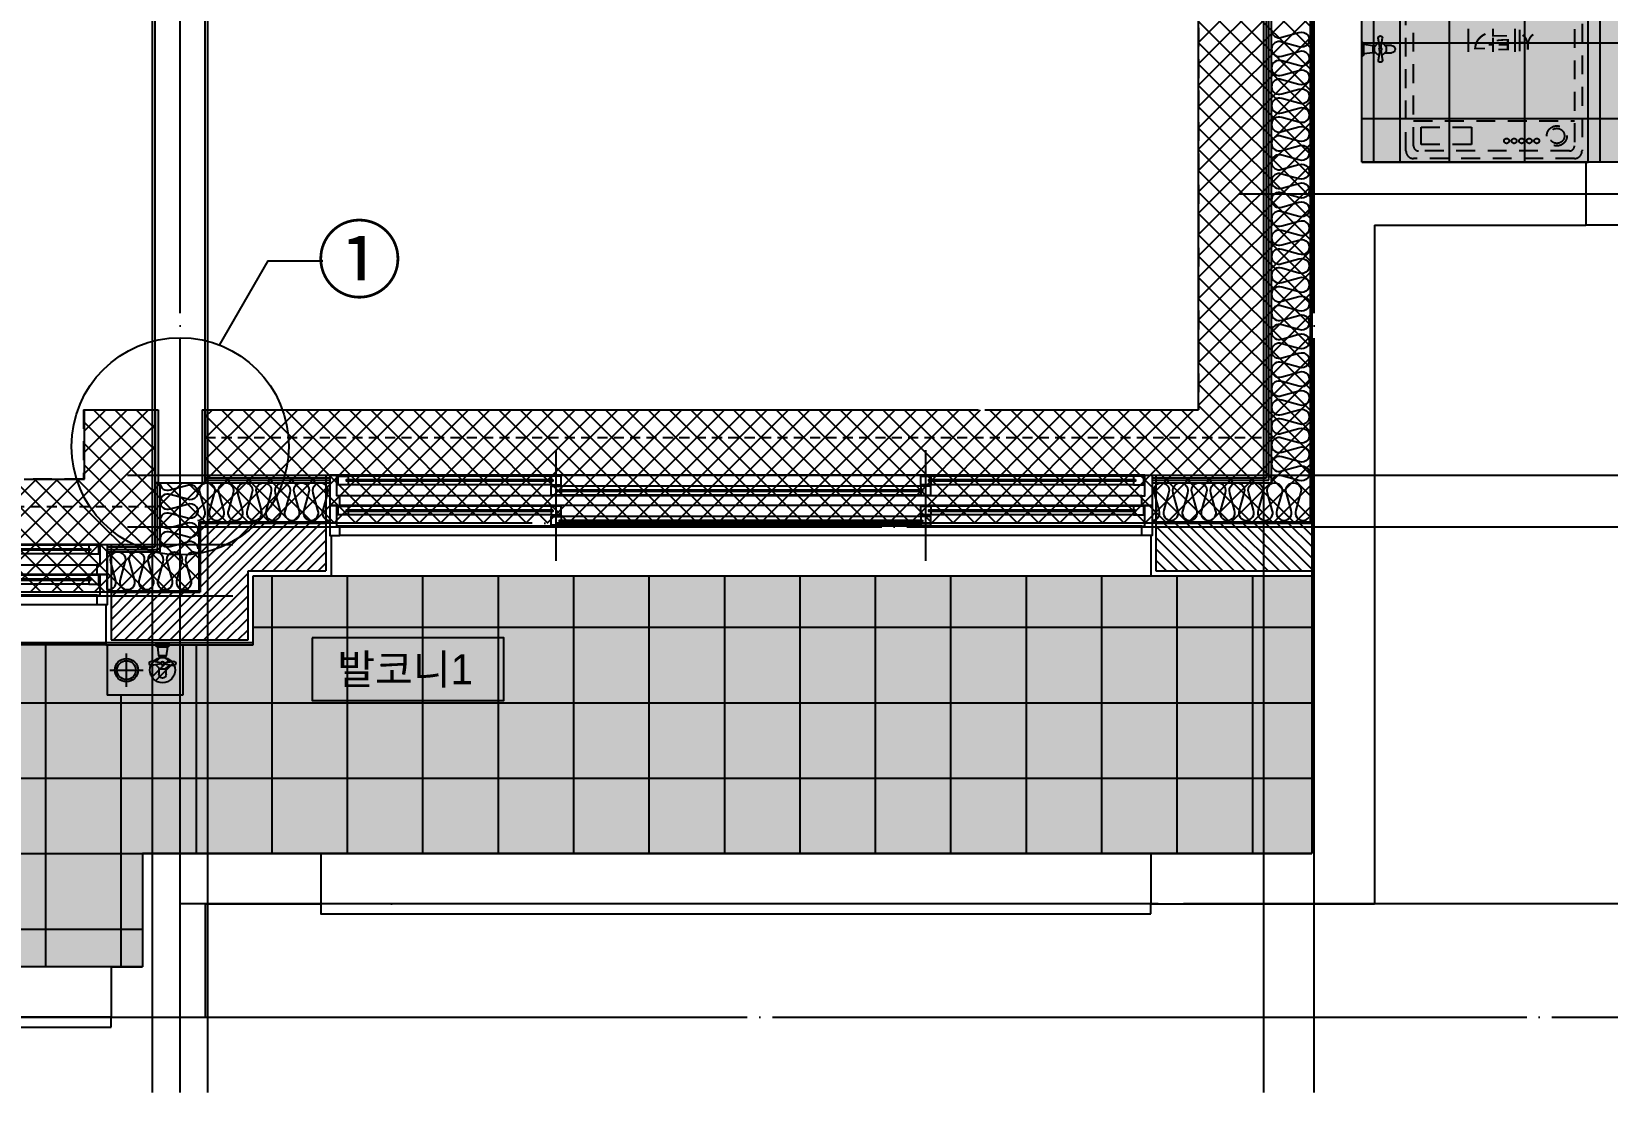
# Model space of a CAD drawing. Header units: millimetres. Extents: x -24416 to 92204, y -190080 to 23760.
# Drawn here: x 10166 to 16434, y -19832 to -15612 of the extents above; entities that cross this region are included whole.
import ezdxf
from ezdxf.enums import TextEntityAlignment as Align

# ---------------------------------------------------------------- set-up
doc = ezdxf.new("R2010")
doc.units = ezdxf.units.MM
doc.header["$LTSCALE"] = 50
for name, pattern in [('AUDIT_D_220706163347-0', [0]), ('CEN', [62, 60, -1, 0, -1]), ('H', [1.3, 0.8, -0.5]), ('HID', [2.5, 1.5, -1])]:
    doc.linetypes.add(name, pattern=pattern)
doc.layers.get('defpoints').update_dxf_attribs({"color": 139})
for name, color, linetype in [('A_HAT', 8, 'Continuous'), ('AA-단열-바닥-욕실', 30, 'Continuous'), ('ARDM', 7, 'Continuous'), ('CEN_CON', 1, 'CEN'), ('CEN_WALL', 12, 'CEN'), ('CONC', 2, 'Continuous'), ('dan1', 7, 'HID'), ('ELE3_CON', 7, 'Continuous'), ('ELE4', 4, 'Continuous'), ('ETC', 6, 'Continuous'), ('FIN', 6, 'Continuous'), ('FUR_가전', 8, 'HID'), ('HAT', 9, 'Continuous'), ('INS', 252, 'Continuous'), ('TEXT', 3, 'Continuous'), ('WAL', 3, 'Continuous'), ('WAL_DRY', 7, 'Continuous'), ('WIN', 4, 'Continuous'), ('X - 단위세대$0$ETC', 6, 'Continuous'), ('바닥타일', 8, 'Continuous'), ('수전', 4, 'Continuous'), ('실명', 3, 'AUDIT_D_220706163347-0'), ('실명박스', 7, 'AUDIT_D_220706163347-0'), ('커튼박스', 6, 'Continuous')]:
    doc.layers.add(name, color=color, linetype=linetype)
for name, color, linetype, plot in [('AA-CEN', 1, 'CEN', False), ('Defpoint', 135, 'Continuous', False), ('MC', 135, 'Continuous', False)]:
    doc.layers.add(name, color=color, linetype=linetype, plot=plot)
doc.styles.add('HAUD01', font='Dotum.ttf')
doc.styles.add('돋움', font='Dotum.ttf')
doc.styles.add('맑은 고딕', font='malgun.ttf')

# ---------------------------------------------------------------- blocks, each defined once
blk = doc.blocks.new('수전')
at = {"layer": '수전'}
for p, q in [((0, 0), (58.5, 0, 0)), ((19.7, -49.8), (6.1, -63.4)), ((29.2, -7), (9.3, -7)), ((9.9, -7), (14.9, -42.9)), ((14.9, -42.9), (29.2, -42.9)), ((38.8, -49.8), (19.7, -49.8)), ((49.2, -7), (29.2, -7)), ((29.2, -42.9), (43.6, -42.9)), ((52.3, -63.4), (38.8, -49.8)), ((43.6, -42.9), (48.6, -7)), ((23.4, -71.3), (-14.8, -64.6)), ((23.4, -74.6), (-14.8, -81.3)), ((6.1, -63.4), (6.1, -68.2)), ((6.1, -77.6), (6.1, -82.5)), ((6.1, -82.5), (19.7, -96)), ((14.5, -117.3), (14.5, -90.9)), ((19.7, -96), (38.8, -96)), ((35.1, -71.3), (73.3, -64.6)), ((35.1, -74.6), (73.3, -81.3)), ((38.8, -96), (52.3, -82.5)), ((44, -90.9), (44, -117.3)), ((52.3, -68.2), (52.3, -63.4)), ((52.3, -82.5), (52.3, -77.6))]:
    blk.add_line(p, q, dxfattribs=at)
blk.add_circle((29.2, -72.9), 5.91, dxfattribs=at)
for centre, radius, start, end in [((11.8, 6), 13.2, 207.18523, 259.41198), ((46.7, 6), 13.2, 280.58802, 332.81477), ((-12.4, -49.9), 28.1, 351.51099, 14.30798), ((70.8, -49.9), 28.1, 165.69202, 188.48901), ((-14.8, -72.9), 8.37, 90, 270), ((29.2, -117.3), 14.7, 180, 0), ((73.3, -72.9), 8.37, 270, 90)]:
    blk.add_arc(centre, radius, start, end, dxfattribs=at)
blk = doc.blocks.new('X - 단위세대$0$200207-발코니배수구')
at = {"layer": 'X - 단위세대$0$ETC', "color": 4}
for p, q in [((0, 0), (0, 200)), ((0, 200), (300, 200)), ((300, 0), (300, 200)), ((300, 0), (0, 0))]:
    blk.add_line(p, q, dxfattribs=at)
at = {"layer": 'X - 단위세대$0$ETC', "color": 8}
for p, q in [((38.1, 72.7), (107.3, 141.9)), ((52.7, 58.1), (121.9, 127.3))]:
    blk.add_line(p, q, dxfattribs=at)
at = {"layer": 'X - 단위세대$0$ETC', "color": 1}
for p, q in [((223.7, 166.3), (223.7, 33.7)), ((290, 100), (157.4, 100))]:
    blk.add_line(p, q, dxfattribs=at)
at = {"layer": 'X - 단위세대$0$ETC', "color": 4}
for centre, radius in [((80, 100), 50), ((223.7, 100), 46.3)]:
    blk.add_circle(centre, radius, dxfattribs=at)
at = {"layer": 'X - 단위세대$0$ETC', "color": 8}
blk.add_circle((223.7, 100), 37.5, dxfattribs=at)
blk = doc.blocks.new('WIN_이중창_1500')
at = {"layer": 'Defpoint'}
for p, q in [((-15, 240), (-15, 0)), ((1485, 240), (1485, 0))]:
    blk.add_line(p, q, dxfattribs=at)
at = {"layer": 'WIN'}
blk.add_line((735, -100), (735, 340), dxfattribs=at)
at = {"layer": 'WIN', "color": 8}
for p, q in [((1442, 240), (28, 240)), ((715, 196), (73, 196)), ((1397, 237), (755, 237)), ((1397, 202), (755, 202)), ((1430, 158), (40, 158)), ((715, 161), (73, 161)), ((1430, 120), (40, 120)), ((715, 76), (73, 76)), ((1397, 117), (755, 117)), ((1397, 82), (755, 82)), ((1430, 38), (40, 38)), ((1430, 0), (40, 0)), ((715, 41), (73, 41))]:
    blk.add_line(p, q, dxfattribs=at)
at = {"layer": 'WIN'}
for points in [[(40, 158), (28, 158), (28, 240), (0, 240), (0, 120), (40, 120), (40, 158)], [(73, 175.5), (73, 161), (33, 161), (33, 196), (73, 196), (73, 181.5)], [(755, 216.5), (755, 202), (715, 202), (715, 237), (755, 237), (755, 222.5)], [(715, 175.5), (715, 161), (755, 161), (755, 196), (715, 196), (715, 181.5)], [(1404, 222.5), (1404, 216.5), (748, 216.5), (748, 222.5), (1404, 222.5)], [(1397, 216.5), (1397, 202), (1437, 202), (1437, 237), (1397, 237), (1397, 222.5)], [(1430, 158), (1442, 158), (1442, 240), (1470, 240), (1470, 120), (1430, 120), (1430, 158)], [(722, 181.5), (722, 175.5), (66, 175.5), (66, 181.5), (722, 181.5)], [(40, 38), (28, 38), (28, 120), (0, 120), (0, 0), (40, 0), (40, 38)], [(73, 55.5), (73, 41), (33, 41), (33, 76), (73, 76), (73, 61.5)], [(755, 96.5), (755, 82), (715, 82), (715, 117), (755, 117), (755, 102.5)], [(715, 55.5), (715, 41), (755, 41), (755, 76), (715, 76), (715, 61.5)], [(1404, 102.5), (1404, 96.5), (748, 96.5), (748, 102.5), (1404, 102.5)], [(1397, 96.5), (1397, 82), (1437, 82), (1437, 117), (1397, 117), (1397, 102.5)], [(1430, 38), (1442, 38), (1442, 120), (1470, 120), (1470, 0), (1430, 0), (1430, 38)], [(722, 61.5), (722, 55.5), (66, 55.5), (66, 61.5), (722, 61.5)]]:
    blk.add_lwpolyline(points, dxfattribs=at)
blk = doc.blocks.new('WIN_이중창_3300-2')
at = {"layer": 'Defpoint'}
for p, q in [((-15, 240), (-15, 0)), ((3285, 240), (3285, 0))]:
    blk.add_line(p, q, dxfattribs=at)
at = {"layer": 'WIN'}
for p, q in [((900, -100), (900, 340)), ((2370, -100), (2370, 340))]:
    blk.add_line(p, q, dxfattribs=at)
at = {"layer": 'WIN', "color": 8}
for p, q in [((3242, 240), (28, 240)), ((880, 237), (73, 237)), ((880, 202), (73, 202)), ((2350, 196), (920, 196)), ((3197, 237), (2390, 237)), ((3197, 202), (2390, 202)), ((3230, 158), (40, 158)), ((2350, 161), (920, 161)), ((3230, 120), (40, 120)), ((880, 117), (73, 117)), ((880, 82), (73, 82)), ((2350, 76), (920, 76)), ((3197, 117), (2390, 117)), ((3197, 82), (2390, 82)), ((3230, 38), (40, 38)), ((3230, 0), (40, 0)), ((2350, 41), (920, 41))]:
    blk.add_line(p, q, dxfattribs=at)
at = {"layer": 'WIN'}
for points in [[(40, 158), (28, 158), (28, 240), (0, 240), (0, 120), (40, 120), (40, 158)], [(73, 216.5), (73, 202), (33, 202), (33, 237), (73, 237), (73, 222.5)], [(887, 222.5), (887, 216.5), (66, 216.5), (66, 222.5), (887, 222.5)], [(880, 216.5), (880, 202), (920, 202), (920, 237), (880, 237), (880, 222.5)], [(920, 175.5), (920, 161), (880, 161), (880, 196), (920, 196), (920, 181.5)], [(2390, 216.5), (2390, 202), (2350, 202), (2350, 237), (2390, 237), (2390, 222.5)], [(2350, 175.5), (2350, 161), (2390, 161), (2390, 196), (2350, 196), (2350, 181.5)], [(3204, 222.5), (3204, 216.5), (2383, 216.5), (2383, 222.5), (3204, 222.5)], [(3197, 216.5), (3197, 202), (3237, 202), (3237, 237), (3197, 237), (3197, 222.5)], [(3230, 158), (3242, 158), (3242, 240), (3270, 240), (3270, 120), (3230, 120), (3230, 158)], [(2357, 181.5), (2357, 175.5), (913, 175.5), (913, 181.5), (2357, 181.5)], [(40, 38), (28, 38), (28, 120), (0, 120), (0, 0), (40, 0), (40, 38)], [(73, 96.5), (73, 82), (33, 82), (33, 117), (73, 117), (73, 102.5)], [(887, 102.5), (887, 96.5), (66, 96.5), (66, 102.5), (887, 102.5)], [(880, 96.5), (880, 82), (920, 82), (920, 117), (880, 117), (880, 102.5)], [(920, 55.5), (920, 41), (880, 41), (880, 76), (920, 76), (920, 61.5)], [(2390, 96.5), (2390, 82), (2350, 82), (2350, 117), (2390, 117), (2390, 102.5)], [(2350, 55.5), (2350, 41), (2390, 41), (2390, 76), (2350, 76), (2350, 61.5)], [(3204, 102.5), (3204, 96.5), (2383, 96.5), (2383, 102.5), (3204, 102.5)], [(3197, 96.5), (3197, 82), (3237, 82), (3237, 117), (3197, 117), (3197, 102.5)], [(3230, 38), (3242, 38), (3242, 120), (3270, 120), (3270, 0), (3230, 0), (3230, 38)], [(2357, 61.5), (2357, 55.5), (913, 55.5), (913, 61.5), (2357, 61.5)]]:
    blk.add_lwpolyline(points, dxfattribs=at)
blk = doc.blocks.new('세탁기-850')
at = {"layer": 'defpoints'}
blk.add_lwpolyline([(0, 0), (-750, 0), (-750, -850), (0, -850)], close=True, dxfattribs=at)
at = {"layer": 'FUR_가전'}
blk.add_line((-55, -165), (-695, -165), dxfattribs=at)
for points in [[(-695, -830, -0.414214), (-725, -800), (-725, -45, -0.414214), (-695, -15), (-55, -15, -0.414214), (-25, -45), (-25, -800, -0.414214), (-55, -830)], [(-695, -780), (-695, -65, -0.414214), (-675, -45), (-75, -45, -0.414214), (-55, -65), (-55, -780, -0.414214), (-75, -800), (-675, -800, -0.414214)]]:
    blk.add_lwpolyline(points, format="xyb", close=True, dxfattribs=at)
blk.add_lwpolyline([(-85, -140), (-285, -140), (-285, -70), (-85, -70)], close=True, dxfattribs=at)
for centre, radius in [((-625.1, -105), 40), ((-625.1, -105), 30), ((-545.1, -85), 10), ((-515.1, -85), 10), ((-485.1, -85), 10), ((-455.1, -85), 10), ((-425.1, -85), 10)]:
    blk.add_circle(centre, radius, dxfattribs=at)
at = {"layer": 'FUR_가전', "style": '맑은 고딕'}
blk.add_text('세탁기', height=75, rotation=0, dxfattribs=at).set_placement((-537.9, -523.5))
blk = doc.blocks.new('U-76B(기본)', base_point=(218292.1, 9215.4))
at = {"layer": 'A_HAT'}
h = blk.add_hatch(dxfattribs=at)
h.set_pattern_fill('ANSI31', color=256, scale=10, style=0)
h.set_pattern_definition([(315, (218942.118, 17495.394), (22.45064, 22.45064), [])])
h.paths.add_polyline_path([(205877.1, 15825.4), (205602.1, 15825.4), (205602.1, 16180.4), (205412.1, 16180.4), (205412.1, 15635.4), (205687.1, 15635.4), (205687.1, 15325.4), (205877.1, 15325.4)])
h = blk.add_hatch(dxfattribs=at)
h.set_pattern_fill('ANSI31', color=256, scale=10, style=0)
h.set_pattern_definition([(45, (450, -20), (-22.4506403, 22.4506403), [])])
h.paths.add_polyline_path([(205687.1, 11405.4), (205877.1, 11405.4), (205877.1, 12025.4), (205687.1, 12025.4)])
at = {"layer": '바닥타일'}
h = blk.add_hatch(dxfattribs=at)
h.set_pattern_fill('_USER', color=256, scale=300, double=1, pattern_type=0)
h.set_pattern_definition([(360, (435017.9, 399877.27), (7e-14, 300), []), (90, (435017.9, 399877.27), (-300, 9e-14), [])])
edge = h.paths.add_edge_path()
edge.add_line((205192.1, 16195.4), (205392.1, 16195.4))
edge.add_line((205392.1, 16195.4), (205392.1, 17675.4))
edge.add_line((205392.1, 17675.4), (205362.1, 17675.4))
edge.add_line((205362.1, 17675.4), (205362.1, 16990.4))
edge.add_line((205362.1, 16990.4), (205332.1, 16990.4))
edge.add_line((205332.1, 16990.4), (205332.1, 16991))
edge.add_arc((205362.1, 17680.4), 690, 180, 267.50809, ccw=False)
edge.add_line((204672.1, 17680.4), (204112.1, 17680.4))
edge.add_line((204112.1, 17680.4), (204112.1, 16055.4))
edge.add_line((204112.1, 16055.4), (204562.1, 16055.4))
edge.add_line((204562.1, 16055.4), (204562.1, 11405.4))
edge.add_line((204562.1, 11405.4), (205667.1, 11405.4))
edge.add_line((205667.1, 11405.4), (205667.1, 15615.4))
edge.add_line((205667.1, 15615.4), (205392.1, 15615.4))
edge.add_line((205392.1, 15615.4), (205392.1, 15895.4))
edge.add_line((205392.1, 15895.4), (205192.1, 15895.4))
edge.add_line((205192.1, 15895.4), (205192.1, 16195.4))
h = blk.add_hatch(dxfattribs=at)
h.set_pattern_fill('_USER', color=256, scale=300, double=1, pattern_type=0)
h.set_pattern_definition([(270, (218942.12, 17495.4), (300, -6e-14), []), (360, (218942.12, 17495.4), (0, 300), [])])
h.paths.add_polyline_path([(207312.1, 9415.4), (207312.1, 11205.4), (210382.1, 11205.4), (210382.1, 12175.4), (218942.1, 12175.4), (218942.1, 11250.4), (212802.1, 11250.4), (212802.1, 9415.4), (210192.1, 9415.4), (210192.1, 10285.4), (208862.1, 10285.4), (208862.1, 9415.4)])
at = {"layer": 'CEN_CON'}
for p, q in [((203912.1, 19750.4), (203912.1, 8915.4)), ((203612.1, 15905.4), (211967.1, 15905.4)), ((204362.1, 8915.4), (204362.1, 15905.4)), ((207187.1, 11695.4), (207187.1, 8915.4)), ((203612.1, 11395.4), (210452.1, 11395.4))]:
    blk.add_line(p, q, dxfattribs=at)
at = {"layer": 'CEN_WALL'}
for p, q in [((205587.1, 17840.4), (205587.1, 15695.4)), ((205862.1, 16115.4), (205862.1, 8915.4))]:
    blk.add_line(p, q, dxfattribs=at)
at = {"layer": 'CONC'}
for p, q in [((203912.1, 16180.4), (203912.1, 15805.4)), ((204112.1, 16180.4), (203912.1, 16180.4)), ((204112.1, 16180.4), (204112.1, 16055.4)), ((204562.1, 16055.4), (204112.1, 16055.4)), ((204562.1, 16055.4), (204562.1, 15345.4)), ((206327.1, 15992.4), (206037.1, 15992.4)), ((206037.1, 15992.4), (206037.1, 15818.4)), ((206327.1, 16005.4), (208152.1, 16005.4)), ((206327.1, 16005.4), (206327.1, 15992.4)), ((204362.1, 15805.4), (203912.1, 15805.4)), ((204362.1, 15805.4), (204362.1, 15345.4)), ((206327.1, 15818.4), (206037.1, 15818.4)), ((206327.1, 15818.4), (206327.1, 15805.4)), ((206327.1, 15805.4), (208152.1, 15805.4)), ((204562.1, 15345.4), (204362.1, 15345.4)), ((204362.1, 12045.4), (204362.1, 11155.4)), ((204562.1, 12045.4), (204362.1, 12045.4)), ((204562.1, 12045.4), (204562.1, 11405.4)), ((210172.1, 11405.4), (204562.1, 11405.4)), ((207312.1, 11205.4), (207312.1, 10315.4)), ((207312.1, 11205.4), (210172.1, 11205.4)), ((207062.1, 11155.4), (204362.1, 11155.4)), ((207062.1, 11155.4), (207062.1, 10315.4)), ((207312.1, 10315.4), (207062.1, 10315.4))]:
    blk.add_line(p, q, dxfattribs=at)
at = {"layer": 'dan1'}
for p, q in [((206327.1, 16290.4), (206327.1, 16005.4)), ((206327.1, 15805.4), (206327.1, 11855.4)), ((209722.1, 11855.4), (206327.1, 11855.4))]:
    blk.add_line(p, q, dxfattribs=at)
blk.add_lwpolyline([(206327.1, 16290.4), (206052.1, 16290.4), (206052.1, 19625.4)], dxfattribs=at)
at = {"layer": 'ELE3_CON'}
for p, q in [((204112.1, 16180.4), (204112.1, 17680.4)), ((204562.1, 12045.4), (204562.1, 15345.4)), ((207062.1, 9415.4), (207062.1, 10315.4)), ((207312.1, 9415.4), (207312.1, 10315.4))]:
    blk.add_line(p, q, dxfattribs=at)
at = {"layer": 'ELE4'}
for p, q in [((205392.1, 16200.4), (205392.1, 17680.4)), ((205667.1, 15305.4), (205667.1, 12045.4))]:
    blk.add_line(p, q, dxfattribs=at)
at = {"layer": 'FIN'}
for p, q in [((205392.1, 16200.4), (205392.1, 15615.4)), ((205552.1, 16200.4), (205392.1, 16200.4)), ((205392.1, 15615.4), (205667.1, 15615.4)), ((205667.1, 15615.4), (205667.1, 15305.4)), ((205827.1, 15305.4), (205667.1, 15305.4)), ((205667.1, 12045.4), (205667.1, 11405.4)), ((205827.1, 12045.4), (205667.1, 12045.4))]:
    blk.add_line(p, q, dxfattribs=at)
at = {"layer": 'INS'}
for p, q in [((205607.1, 16195.4), (205607.1, 15830.4)), ((205612.1, 16195.4), (205762.1, 16195.4)), ((205762.1, 16195.4), (205762.1, 15985.4)), ((205762.1, 15985.4), (206037.1, 15985.4)), ((206037.1, 15992.4), (206037.1, 16005.4)), ((206037.1, 16005.4), (206327.1, 16005.4)), ((205607.1, 15830.4), (205882.1, 15830.4)), ((205882.1, 15830.4), (205882.1, 15310.4)), ((206037.1, 15805.4), (206037.1, 15818.4)), ((206037.1, 15805.4), (206037.1, 15310.4)), ((206327.1, 15805.4), (206037.1, 15805.4)), ((205882.1, 12040.4), (205882.1, 11410.4)), ((206037.1, 12040.4), (206037.1, 11565.4)), ((206037.1, 11565.4), (210012.1, 11565.4)), ((205882.1, 11410.4), (210167.1, 11410.4))]:
    blk.add_line(p, q, dxfattribs=at)
for points in [[(205612.1, 16190.4, 0.524856), (205652.8, 16162.3), (205721.5, 16180.9, -1.449198), (205721.5, 16124.8), (205652.8, 16143.4, 0.524856), (205612.1, 16115.4, 0.524856), (205652.8, 16087.3), (205721.5, 16105.9, -1.449198), (205721.5, 16049.8), (205652.8, 16068.4, 0.524856), (205612.1, 16040.4, 0.524856), (205652.8, 16012.3), (205721.5, 16030.9, -1.449198), (205721.5, 15974.8), (205652.8, 15993.4, 0.524856), (205612.1, 15965.4, 0.524856), (205652.8, 15937.3), (205721.5, 15955.9, -1.449198), (205721.5, 15899.8), (205652.8, 15918.4, 0.524856), (205612.1, 15890.4, 0.524856), (205652.8, 15862.3), (205721.5, 15880.9, -0.976006), (205744.1, 15825.4, -0.976006)], [(206037.1, 15985.4, 0.524856), (206009.1, 15944.7), (206027.7, 15876, -1.449198), (205971.6, 15876), (205990.2, 15944.7, 0.524856), (205962.1, 15985.4, 0.524856), (205934.1, 15944.7), (205952.7, 15876, -1.449198), (205896.6, 15876), (205915.2, 15944.7, 0.524856), (205887.1, 15985.4, 0.524856), (205859.1, 15944.7), (205877.7, 15876, -1.449198), (205821.6, 15876), (205840.2, 15944.7, 0.524856), (205812.1, 15985.4, 0.524856), (205784.1, 15944.7), (205802.7, 15876, -0.524933), (205774.6, 15835.4, -0.524933)], [(205887.1, 15835.4, 0.524856), (205927.8, 15807.3), (205996.5, 15825.9, -1.449198), (205996.5, 15769.8), (205927.8, 15788.4, 0.524856), (205887.1, 15760.4, 0.524856), (205927.8, 15732.3), (205996.5, 15750.9, -1.449198), (205996.5, 15694.8), (205927.8, 15713.4, 0.524856), (205887.1, 15685.4, 0.524856), (205927.8, 15657.3), (205996.5, 15675.9, -1.449198), (205996.5, 15619.8), (205927.8, 15638.4, 0.524856), (205887.1, 15610.4, 0.524856), (205927.8, 15582.3), (205996.5, 15600.9, -1.449198), (205996.5, 15544.8), (205927.8, 15563.4, 0.524856), (205887.1, 15535.4, 0.524856), (205927.8, 15507.3), (205996.5, 15525.9, -1.449198), (205996.5, 15469.8), (205927.8, 15488.4, 0.524856), (205887.1, 15460.4, 0.524856), (205927.8, 15432.3), (205996.5, 15450.9, -1.449198), (205996.5, 15394.8), (205927.8, 15413.4, 0.524856), (205887.1, 15385.4, 0.524856), (205927.8, 15357.3), (205996.5, 15375.9, -1.449198), (205996.5, 15319.8), (205927.8, 15338.4, 0.524856), (205887.1, 15310.4)], [(205887.1, 12040.4, 0.524856), (205927.8, 12012.3), (205996.5, 12030.9, -1.449198), (205996.5, 11974.8), (205927.8, 11993.4, 0.524856), (205887.1, 11965.4, 0.524856), (205927.8, 11937.3), (205996.5, 11955.9, -1.449198), (205996.5, 11899.8), (205927.8, 11918.4, 0.524856), (205887.1, 11890.4, 0.524856), (205927.8, 11862.3), (205996.5, 11880.9, -1.449198), (205996.5, 11824.8), (205927.8, 11843.4, 0.524856), (205887.1, 11815.4, 0.524856), (205927.8, 11787.3), (205996.5, 11805.9, -1.449198), (205996.5, 11749.8), (205927.8, 11768.4, 0.524856), (205887.1, 11740.4, 0.524856), (205927.8, 11712.3), (205996.5, 11730.9, -1.449198), (205996.5, 11674.8), (205927.8, 11693.4, 0.524856), (205887.1, 11665.4, 0.524856), (205927.8, 11637.3), (205996.5, 11655.9, -1.449198), (205996.5, 11599.8), (205927.8, 11618.4, 0.524856), (205887.1, 11590.4, 0.524856), (205927.8, 11562.3), (205996.5, 11580.9, -1.449198), (205996.5, 11524.8), (205927.8, 11543.4, 0.524856), (205887.1, 11515.4, 0.524856), (205927.8, 11487.3), (205996.5, 11505.9, -1.449198), (205996.5, 11449.8), (205927.8, 11468.4, 0.524856), (205887.1, 11440.4, 0.251336), (205900.5, 11415.4, 0.251336)], [(207837.1, 11565.4, 0.524856), (207809.1, 11524.7), (207827.7, 11456, -1.449198), (207771.6, 11456), (207790.2, 11524.7, 0.524856), (207762.1, 11565.4, 0.524856), (207734.1, 11524.7), (207752.7, 11456, -1.449198), (207696.6, 11456), (207715.2, 11524.7, 0.524856), (207687.1, 11565.4, 0.524856), (207659.1, 11524.7), (207677.7, 11456, -1.449198), (207621.6, 11456), (207640.2, 11524.7, 0.524856), (207612.1, 11565.4, 0.524856), (207584.1, 11524.7), (207602.7, 11456, -1.449198), (207546.6, 11456), (207565.2, 11524.7, 0.524856), (207537.1, 11565.4, 0.524856), (207509.1, 11524.7), (207527.7, 11456, -1.449198), (207471.6, 11456), (207490.2, 11524.7, 0.524856), (207462.1, 11565.4, 0.524856), (207434.1, 11524.7), (207452.7, 11456, -1.449198), (207396.6, 11456), (207415.2, 11524.7, 0.524856), (207387.1, 11565.4, 0.524856), (207359.1, 11524.7), (207377.7, 11456, -1.449198), (207321.6, 11456), (207340.2, 11524.7, 0.524856), (207312.1, 11565.4, 0.524856), (207284.1, 11524.7), (207302.7, 11456, -1.449198), (207246.6, 11456), (207265.2, 11524.7, 0.524856), (207237.1, 11565.4, 0.524856), (207209.1, 11524.7), (207227.7, 11456, -1.449198), (207171.6, 11456), (207190.2, 11524.7, 0.524856), (207162.1, 11565.4, 0.524856), (207134.1, 11524.7), (207152.7, 11456, -1.449198), (207096.6, 11456), (207115.2, 11524.7, 0.524856), (207087.1, 11565.4, 0.524856), (207059.1, 11524.7), (207077.7, 11456, -1.449198), (207021.6, 11456), (207040.2, 11524.7, 0.524856), (207012.1, 11565.4, 0.524856), (206984.1, 11524.7), (207002.7, 11456, -1.449198), (206946.6, 11456), (206965.2, 11524.7, 0.524856), (206937.1, 11565.4, 0.524856), (206909.1, 11524.7), (206927.7, 11456, -1.449198), (206871.6, 11456), (206890.2, 11524.7, 0.524856), (206862.1, 11565.4, 0.524856), (206834.1, 11524.7), (206852.7, 11456, -1.449198), (206796.6, 11456), (206815.2, 11524.7, 0.524856), (206787.1, 11565.4, 0.524856), (206759.1, 11524.7), (206777.7, 11456, -1.449198), (206721.6, 11456), (206740.2, 11524.7, 0.524856), (206712.1, 11565.4, 0.524856), (206684.1, 11524.7), (206702.7, 11456, -1.449198), (206646.6, 11456), (206665.2, 11524.7, 0.524856), (206637.1, 11565.4, 0.524856), (206609.1, 11524.7), (206627.7, 11456, -1.449198), (206571.6, 11456), (206590.2, 11524.7, 0.524856), (206562.1, 11565.4, 0.524856), (206534.1, 11524.7), (206552.7, 11456, -1.449198), (206496.6, 11456), (206515.2, 11524.7, 0.524856), (206487.1, 11565.4, 0.524856), (206459.1, 11524.7), (206477.7, 11456, -1.449198), (206421.6, 11456), (206440.2, 11524.7, 0.524856), (206412.1, 11565.4, 0.524856), (206384.1, 11524.7), (206402.7, 11456, -1.449198), (206346.6, 11456), (206365.2, 11524.7, 0.524856), (206337.1, 11565.4, 0.524856), (206309.1, 11524.7), (206327.7, 11456, -1.449198), (206271.6, 11456), (206290.2, 11524.7, 0.524856), (206262.1, 11565.4, 0.524856), (206234.1, 11524.7), (206252.7, 11456, -1.449198), (206196.6, 11456), (206215.2, 11524.7, 0.524856), (206187.1, 11565.4, 0.524856), (206159.1, 11524.7), (206177.7, 11456, -1.449198), (206121.6, 11456), (206140.2, 11524.7, 0.524856), (206112.1, 11565.4, 0.524856), (206084.1, 11524.7), (206102.7, 11456, -1.449198), (206046.6, 11456), (206065.2, 11524.7, 0.524856), (206037.1, 11565.4)]]:
    blk.add_lwpolyline(points, format="xyb", dxfattribs=at)
at = {"layer": 'MC'}
for p, q in [((205792.1, 19750.4), (205792.1, 15695.4)), ((206067.1, 16115.4), (206067.1, 8915.4)), ((203612.1, 16015.4), (209342.1, 16015.4)), ((203612.1, 15795.4), (211967.1, 15795.4)), ((203612.1, 11595.4), (210442.1, 11595.4))]:
    blk.add_line(p, q, dxfattribs=at)
at = {"layer": 'WAL'}
for p, q in [((205412.1, 16180.4), (205412.1, 15635.4)), ((205602.1, 16180.4), (205412.1, 16180.4)), ((205602.1, 16180.4), (205602.1, 15825.4)), ((205602.1, 15825.4), (205877.1, 15825.4)), ((205877.1, 15825.4), (205877.1, 15325.4)), ((205412.1, 15635.4), (205687.1, 15635.4)), ((205687.1, 15635.4), (205687.1, 15325.4)), ((205877.1, 15325.4), (205687.1, 15325.4)), ((205687.1, 12025.4), (205687.1, 11405.4)), ((205877.1, 12025.4), (205687.1, 12025.4)), ((205877.1, 12025.4), (205877.1, 11405.4))]:
    blk.add_line(p, q, dxfattribs=at)
at = {"layer": 'WAL_DRY'}
for p, q in [((205772.1, 16195.4), (205772.1, 15995.4)), ((205782.1, 16195.4), (205782.1, 16005.4)), ((205772.1, 15995.4), (206037.1, 15995.4)), ((205782.1, 16005.4), (206037.1, 16005.4)), ((206047.1, 15805.4), (206047.1, 15310.4)), ((206057.1, 15805.4), (206057.1, 15310.4)), ((206047.1, 12040.4), (206047.1, 11575.4)), ((206057.1, 12040.4), (206057.1, 11585.4)), ((206047.1, 11575.4), (210002.1, 11575.4)), ((206057.1, 11585.4), (209992.1, 11585.4))]:
    blk.add_line(p, q, dxfattribs=at)
at = {"layer": 'X - 단위세대$0$ETC'}
for points in [[(203872.1, 16180.4), (203912.1, 16180.4), (203912.1, 17680.4), (203872.1, 17680.4), (203872.1, 16180.4)], [(204322.1, 12045.4), (204362.1, 12045.4), (204362.1, 15345.4), (204322.1, 15345.4), (204322.1, 12045.4)]]:
    blk.add_lwpolyline(points, dxfattribs=at)
at = {"layer": '커튼박스', "linetype": 'H'}
for p, q in [((205942.1, 16005.4), (205942.1, 17915.4)), ((206217.1, 15805.4), (206217.1, 11565.4))]:
    blk.add_line(p, q, dxfattribs=at)
at = {"ltscale": 100, "rotation": 90}
blk.add_blockref('X - 단위세대$0$200207-발코니배수구', (205392.1, 15895.4), dxfattribs=at)
at = {"layer": 'FUR_가전', "rotation": 90}
blk.add_blockref('세탁기-850', (207312.1, 11055.4), dxfattribs=at)
at = {"layer": 'WIN', "rotation": 270}
for name, p in [('WIN_이중창_1500', (205552.1, 17665.4)), ('WIN_이중창_3300-2', (205827.1, 15310.4))]:
    blk.add_blockref(name, p, dxfattribs=at)
at = {"layer": '수전', "xscale": -1, "rotation": 270}
blk.add_blockref('수전', (205392.1, 15946.2), dxfattribs=at)
at = {"layer": '수전', "xscale": -1.000000000000001}
blk.add_blockref('수전', (207791.4, 11205.4), dxfattribs=at)
blk = doc.blocks.new('A$C415C5DAF')
at = {"layer": '실명박스'}
blk.add_lwpolyline([(-1203, -36400.5), (-1203, -36650.5), (-441, -36650.5), (-441, -36400.5)], close=True, dxfattribs=at)
at = {"layer": '실명', "style": 'HAUD01'}
blk.add_text('발코니1', height=120, dxfattribs=at).set_placement((-833.8, -36524.6), align=Align.MIDDLE)
blk = doc.blocks.new('A$C1CAF0AFA')
at = {"layer": 'ETC'}
h = blk.add_hatch(dxfattribs=at)
h.set_pattern_fill('CROSS', color=256, scale=10, angle=45)
h.set_pattern_definition([(45, (126668.12, -23760), (7e-15, 89.80256), [31.75, -95.25]), (135, (126690.57, -23760), (-89.80256, 7e-15), [31.75, -95.25])])
h.paths.add_polyline_path([(8987.4, -43092.1), (8987.4, -41802.1), (11047.4, -41802.1), (11047.4, -41537.1), (15257.4, -41537.1), (15257.4, -42642.1), (10607.4, -42642.1), (10607.4, -43092.1)])
h.paths.add_polyline_path([(8857.4, -43092.1), (7207.4, -43092.1), (7207.4, -41802.1), (8857.4, -41802.1)])
h.paths.add_polyline_path([(14487.4, -28262.1), (15412.4, -28262.1), (15412.4, -34402.1), (17247.4, -34402.1), (17247.4, -37012.1), (16377.4, -37012.1), (16377.4, -38392.1), (17247.4, -38392.1), (17247.4, -39892.1), (15457.4, -39892.1), (15457.4, -36822.1), (14487.4, -36822.1)])
at = {"layer": 'HAT'}
h = blk.add_hatch(dxfattribs=at)
h.set_pattern_fill('_USER', color=5, scale=60, angle=45, double=1, pattern_type=0)
h.set_pattern_definition([(45, (0, -23760), (-42.4264, 42.4264), []), (135, (0, -23760), (-42.4264, -42.4264), [])])
h.paths.add_polyline_path([(13472.4, -28712.1), (13472.4, -28262.1), (14277.4, -28262.1), (14277.4, -37032.1), (15257.4, -37032.1), (15257.4, -41327.1), (10837.4, -41327.1), (10837.4, -41602.1), (7037.4, -41602.1), (7037.4, -41152.1), (10377.4, -41152.1), (10377.4, -40877.1), (10657.4, -40877.1), (10657.4, -41167.1), (10857.4, -41167.1), (10857.4, -40877.1), (14807.4, -40877.1), (14807.4, -37482.1), (13827.4, -37482.1), (13827.4, -34582.1), (14117.4, -34582.1), (14117.4, -34382.1), (13827.4, -34382.1), (13827.4, -28712.1)])
h.paths.add_polyline_path([(7037.4, -37067.1), (7487.4, -37067.1), (7487.4, -35917.1), (7347.4, -35917.1), (7347.4, -35752.1), (9867.4, -35752.1), (9867.4, -35427.1), (9544.9, -35427.1), (9544.9, -35227.1), (9867.4, -35227.1), (9867.4, -28262.1), (9417.4, -28262.1), (9417.4, -33477.1), (9267.4, -33477.1), (9267.4, -34877.1), (9417.4, -34877.1), (9417.4, -35302.1), (6897.4, -35302.1), (6897.4, -36367.1), (7024.4, -36367.1), (7024.4, -37067.1)])
at = {"layer": 'AA-CEN', "color": 4}
blk.add_lwpolyline([(13472.4, -28712.1), (13472.4, -28262.1), (14277.4, -28262.1), (14277.4, -37032.1), (15257.4, -37032.1), (15257.4, -41327.1), (10837.4, -41327.1), (10837.4, -41602.1), (7037.4, -41602.1), (7037.4, -41152.1), (10377.4, -41152.1), (10377.4, -40877.1), (10657.4, -40877.1), (10657.4, -41167.1), (10857.4, -41167.1), (10857.4, -40877.1), (14807.4, -40877.1), (14807.4, -37482.1), (13827.4, -37482.1), (13827.4, -34582.1), (14117.4, -34582.1), (14117.4, -34382.1), (13827.4, -34382.1), (13827.4, -28712.1)], close=True, dxfattribs=at)
at = {"layer": 'AA-CEN'}
blk.add_lwpolyline([(14487.4, -28262.1), (15412.4, -28262.1), (15412.4, -34402.1), (17247.4, -34402.1), (17247.4, -37012.1), (16377.4, -37012.1), (16377.4, -38392.1), (17247.4, -38392.1), (17247.4, -39892.1), (15457.4, -39892.1), (15457.4, -36822.1), (14487.4, -36822.1)], close=True, dxfattribs=at)
blk.add_lwpolyline([(8987.4, -43092.1), (8987.4, -41802.1), (11047.4, -41802.1), (11047.4, -41537.1), (15257.4, -41537.1), (15257.4, -42642.1), (10607.4, -42642.1), (10607.4, -43092.1), (8987.4, -43092.1)], dxfattribs=at)
blk = doc.blocks.new('A$C45F312F6')
at = {"layer": 'ARDM', "color": 3, "elevation": 0}
blk.add_lwpolyline([(10914, -40619.5), (11107.4, -40283.8), (11324.9, -40283.8)], dxfattribs=at)
at = {"layer": 'ARDM', "color": 3}
blk.add_circle((10757.4, -41022.1), 432, dxfattribs=at)
at = {"layer": 'TEXT', "style": '돋움'}
blk.add_text('①', height=250, dxfattribs=at).set_placement((11470, -40405), align=Align.CENTER)

msp = doc.modelspace()

# ---------------------------------------------------------------- block references
msp.add_blockref('A$C45F312F6', (0, 23760))
at = {"rotation": 90}
msp.add_blockref('U-76B(기본)', (17447.4, -5152.1), dxfattribs=at)
at = {"layer": 'AA-단열-바닥-욕실'}
msp.add_blockref('A$C1CAF0AFA', (0, 23760), dxfattribs=at)
at = {"layer": '실명박스'}
msp.add_blockref('A$C415C5DAF', (12485.4, 18377.1), dxfattribs=at)

doc.saveas('drawing.dxf')
